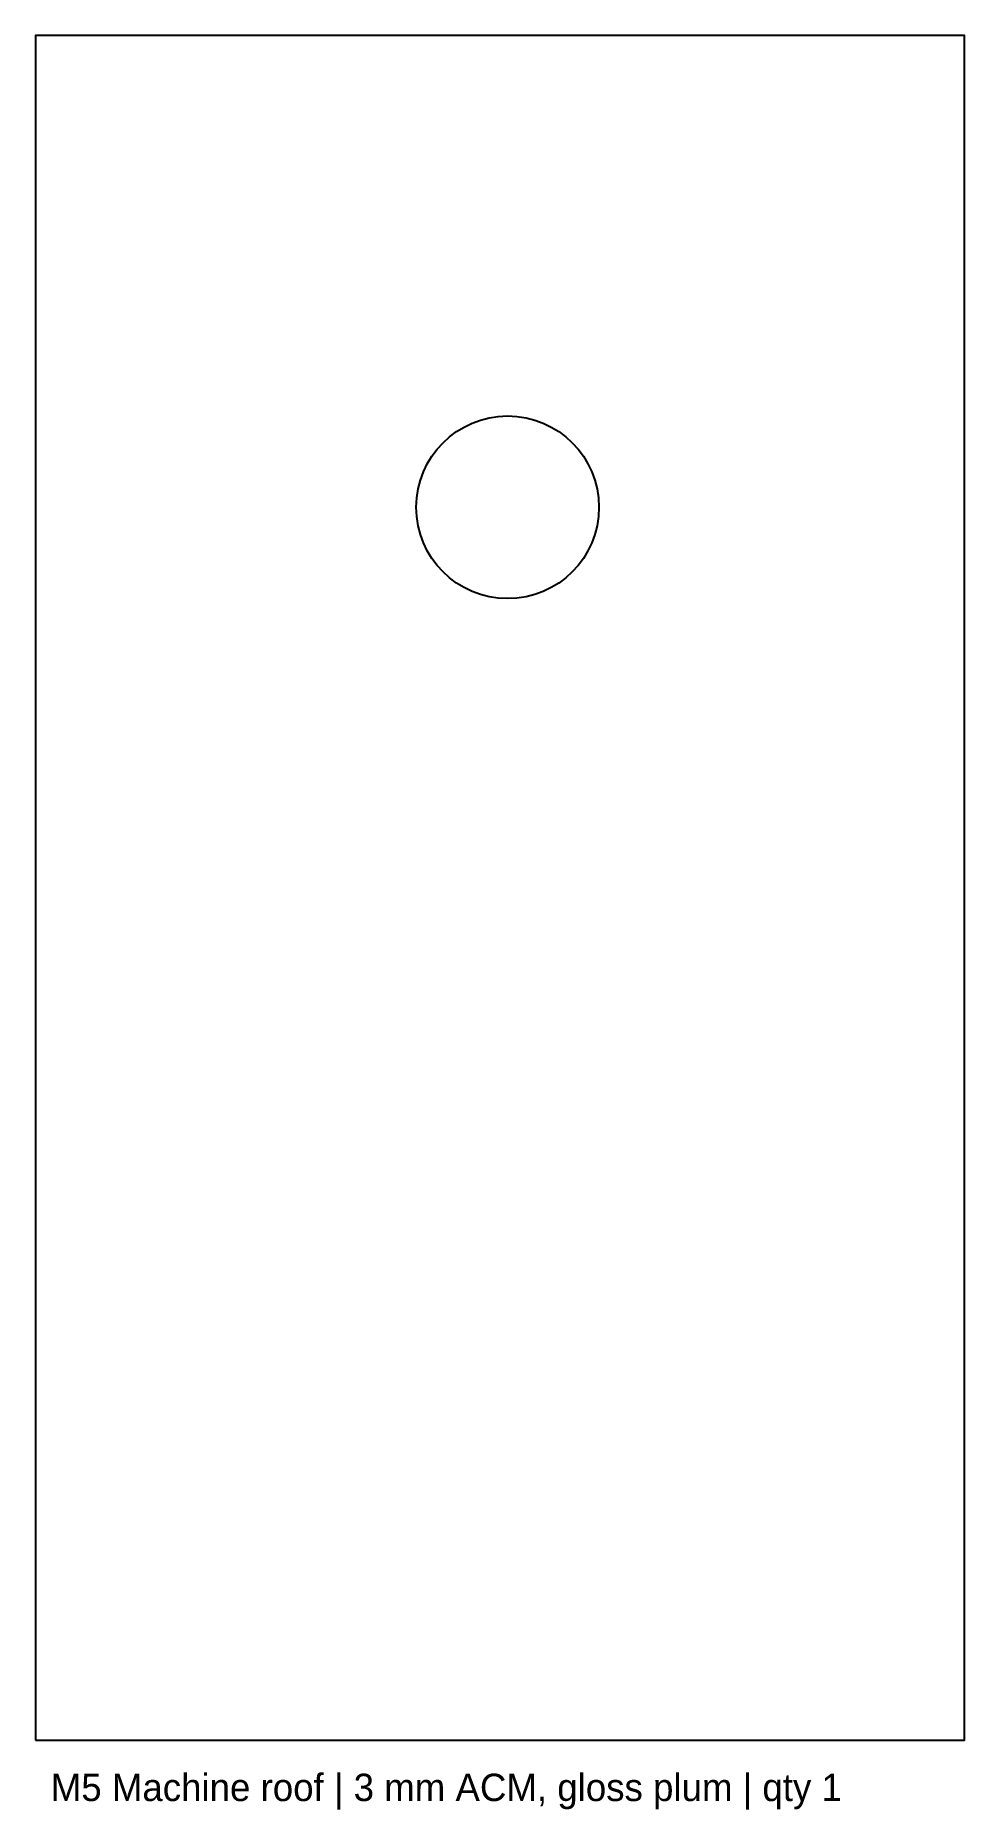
# Model space of a CAD drawing. Header units: millimetres. Extents: x 0 to 610, y -46 to 1120.
import ezdxf

# ---------------------------------------------------------------- set-up
doc = ezdxf.new("R2010")
doc.units = ezdxf.units.MM
for name, color, linetype in [('CUTOUT', 1, 'Continuous'), ('OUTLINE', 7, 'Continuous'), ('TEXT', 5, 'Continuous')]:
    doc.layers.add(name, color=color, linetype=linetype)

msp = doc.modelspace()

# ---------------------------------------------------------------- linework, layer by layer
at = {"layer": 'CUTOUT'}
msp.add_circle((310, 810), 60, dxfattribs=at)
at = {"layer": 'OUTLINE'}
msp.add_lwpolyline([(0, 0), (610, 0), (610, 1120), (0, 1120)], close=True, dxfattribs=at)

# ---------------------------------------------------------------- texts
at = {"layer": 'TEXT'}
msp.add_text('M5 Machine roof | 3 mm ACM, gloss plum | qty 1', height=18, dxfattribs=at).set_placement((10, -40))

doc.saveas('drawing.dxf')
